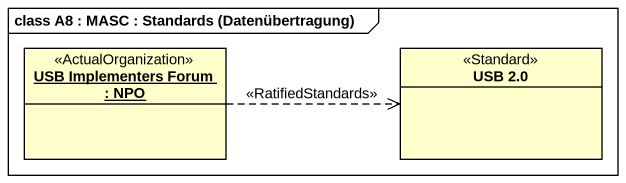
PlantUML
@startuml
mainframe class A8 : MASC : Standards (Datenübertragung)
hide circle
hide empty members
object "USB Implementers Forum : NPO" as USB_Implementers_Forum <<ActualOrganization>>
class "USB 2.0" as USB_2_0 <<Standard>>
USB_Implementers_Forum .right.> USB_2_0 : <<RatifiedStandards>>
@enduml
